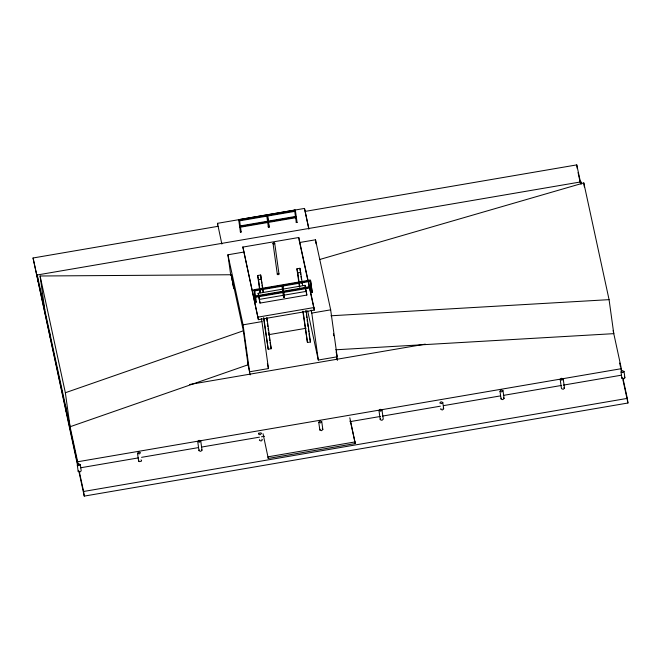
<?xml version="1.0" encoding="UTF-8"?>
<svg xmlns="http://www.w3.org/2000/svg" width="661" height="661" viewBox="0 0 661 661"><rect width="100%" height="100%" fill="white"/><g stroke="black" fill="none" stroke-linecap="round" stroke-linejoin="round"><path stroke-width="0.99" d="M77.287 465.005L78.593 463.774L80.312 464.485L81.196 470.847L79.89 472.078L78.172 471.367L77.287 465.005L79.014 465.716L80.312 464.485M78.172 471.367L78.469 470.599M137.513 453.272L138.81 452.041L140.529 452.752L139.231 453.991L137.513 453.272L138.587 461.023L139.174 461.634L141.314 461.271L141.603 460.502L141.016 459.891M138.587 461.023L138.876 460.263M197.73 441.54L199.027 440.309L200.754 441.027L202.018 450.166L200.721 451.397L198.994 450.678L197.73 441.54L199.448 442.259L200.754 441.027M198.994 450.678L199.292 449.918M259.699 439.573L259.409 440.333L261.128 441.052L262.434 439.821L261.839 439.21M318.742 422.247L320.048 421.016L321.767 421.726L322.841 429.476L321.543 430.708L319.825 429.989L318.742 422.247L320.469 422.957L321.767 421.726M319.825 429.989L320.114 429.229M378.968 410.514L380.265 409.283L381.984 409.994L383.256 419.132L381.951 420.363L380.232 419.652L378.968 410.514L380.686 411.225L381.984 409.994M380.232 419.652L380.529 418.884M442.787 402.425L441.482 403.656L439.763 402.946L441.061 401.714L442.787 402.425L443.663 408.787L442.366 410.018L440.647 409.308L440.937 408.539M499.98 391.213L501.286 389.982L503.004 390.692L504.079 398.443L502.781 399.674L501.055 398.963L499.98 391.213L501.707 391.923L503.004 390.692M501.055 398.963L501.352 398.203M560.206 379.48L561.503 378.249L563.222 378.968L564.494 388.098L563.189 389.337L561.47 388.618L560.206 379.48L561.924 380.199L563.222 378.968M621.001 371.912L622.298 370.681L624.017 371.399L624.901 377.762L623.604 378.993L621.885 378.274L621.001 371.912L622.72 372.63L624.017 371.399M621.885 378.274L622.175 377.514M243.347 330.789L248.065 364.789L70.083 426.742L65.356 392.741L243.347 330.789L231.218 274.745L40.09 275.992L44.808 310.001M319.8 259.467L583.795 182.899L609.07 299.648L613.788 333.656L335.664 349.793M239.051 219.609L294.93 210.041L295.062 210.619L295.153 211.313L239.274 220.881L239.051 219.609L239.175 220.187L295.062 210.619M217.717 224.947L217.494 223.327L304.49 208.43L308.844 228.566M238.728 220.063L239.596 220.427L238.728 220.063L240.439 232.118L241.199 231.986L239.489 219.939M295.368 210.372L294.616 210.495L296.326 222.55L297.078 222.418L295.368 210.372L295.475 210.859L294.715 210.983M77.701 465.914L33.05 257.988L218.014 226.318M305.415 211.355L576.756 164.895L580.895 184.014M239.935 225.971L295.814 216.403L296.037 217.676L240.158 227.244L240.034 226.665M269.134 227.202L268.275 226.847L269.134 227.202L267.531 215.643L266.78 215.767L268.383 227.334M38.107 281.338L37.223 274.976L580.928 181.882L581.366 183.882M242.884 247.082L298.764 237.514L313.934 307.555L314.289 310.1L258.401 319.668L242.884 247.082L258.401 319.668M230.739 275.207L227.905 254.791L243.802 252.064M299.598 242.513L315.504 239.794L330.665 309.835L337.184 356.8L318.305 360.03L307.687 311M260.029 292.674L257.65 275.521L260.665 275.009L263.375 292.212M299.433 286.965L296.913 268.796L299.937 268.283L302.639 285.486M257.65 275.521L258.534 279.611L261.549 279.091M296.913 268.796L297.797 272.886L300.821 272.365M254.212 289.65L310.1 280.09L310.224 280.669L310.323 281.363L254.435 290.931L254.212 289.65L254.345 290.237L310.224 280.669M253.898 290.113L254.758 290.468L253.898 290.113L255.609 302.168L256.361 302.036L254.65 289.989M310.53 280.421L309.778 280.545L311.488 292.6L312.24 292.468L310.53 280.421L312.24 292.468M309.885 281.032L310.637 280.9M258.195 293.344L305.01 285.329L306.316 291.361L306.836 295.062L260.013 303.077L258.195 293.344L260.013 303.077M255.096 296.012L310.976 286.444L311.199 287.725L255.32 297.293L255.196 296.706M259.5 299.375L306.316 291.361M284.304 297.252L283.445 296.896L284.304 297.252L282.701 285.684L281.941 285.816L283.544 297.384M312.141 291.98L311.381 292.112L311.488 292.6M258.054 317.123L313.934 307.555M243.066 324.84L261.946 321.601L268.465 368.565L249.585 371.796L243.066 324.84L227.905 254.791M311.133 310.067L311.785 313.074L330.665 309.835M268.87 334.648L306.126 328.269M263.532 317.908L268.192 349.239L271.217 348.719L266.87 317.437M302.796 311.182L307.464 342.514L310.48 341.993L306.142 310.711M189.517 384.504L425.296 344.133M37.223 274.976L77.659 461.766L621.373 368.681L621.745 371.408M80.576 467.781L138.504 457.866M141.553 457.338L198.465 447.596M201.514 447.076L259.442 437.161M261.475 436.805L264.524 436.285M349.892 421.668L380.381 416.455M382.413 416.1L440.342 406.185M443.391 405.664L500.303 395.922M503.352 395.394L561.28 385.479M563.312 385.132L621.241 375.217M355.04 441.928L268.044 456.817L268.267 458.437L355.263 443.548L349.809 417.769M79.237 471.351L83.6 491.478L627.306 398.385L627.95 403.012L84.244 496.105L78.791 470.946M330.946 315.784L609.07 299.648M624.315 377.15L624.901 377.762M563.899 387.486L564.494 388.098M503.484 397.831L504.079 398.443M443.077 408.176L443.663 408.787M322.254 428.865L322.841 429.476M201.423 449.546L202.018 450.166M613.135 330.632L621.373 368.681M619.654 363.029L620.522 367.037M620.952 369.036L621.423 371.218M622.951 378.257L627.306 398.385M578.053 172.538L580.234 182.61M622.935 379.868L627.95 403.012M336.094 351.792L337.184 356.8M336.515 356.378L337.391 360.402M308.852 229.177L304.49 208.43M336.523 356.99L336.961 359.006M350.247 420.396L355.263 443.548M297.078 222.418L296.219 222.063L296.326 222.55M299.119 240.059L308.001 281.082M308.439 283.082L309.298 287.089M309.736 289.088L314.289 310.1M305.746 290.039L306.836 295.062M309.596 337.911L310.48 341.993M271.217 348.719L270.052 342.613M261.293 318.602L261.946 321.601M241.199 231.986L240.34 231.631L240.439 232.118M256.361 302.036L255.501 301.68L255.609 302.168M267.383 363.558L268.465 368.565M217.494 223.327L221.856 244.066M247.635 362.79L250.18 374.903M263.028 433.674L268.267 458.437M40.09 275.992L65.356 392.741M33.05 257.988L77.717 464.303M583.795 182.899L584.349 186.906M580.928 181.882L581.184 183.7M576.756 164.895L577.276 168.596M333.441 333.788L333.722 335.788M315.504 239.794L316.065 243.876M311.199 287.725L311.108 287.031L255.229 296.599L255.32 297.293M310.1 280.09L310.191 280.785M310.976 286.444L311.075 287.138M311.785 313.074L318.305 360.03M296.037 217.676L295.938 216.982L240.059 226.549L240.158 227.244M294.93 210.041L295.029 210.735M295.814 216.403L295.913 217.097M298.764 237.514L299.003 239.208M305.01 285.329L305.399 288.105M299.937 268.283L300.78 274.34M301.052 276.356L301.474 279.38M301.755 281.404L302.036 283.42M305.82 310.662L306.101 312.686M306.374 314.702L306.795 317.726M307.076 319.75L307.357 321.767M307.638 323.783L308.059 326.807M308.34 328.831L308.761 331.855M309.034 333.871L309.455 336.903M297.797 272.886L299.764 287.014M303.118 311.232L307.464 342.514M282.726 286.163L284.197 296.764M274.703 243.19L278.975 273.96M273.043 243.479L277.314 274.241M267.565 216.114L269.035 226.723M260.665 275.009L261.789 283.082M262.07 285.098L262.491 288.122M262.772 290.146L263.045 292.162M266.689 318.395L267.11 321.428M267.391 323.444L267.812 326.468M268.093 328.492L268.366 330.508M268.647 332.524L269.068 335.548M269.349 337.573L269.771 340.597M258.534 279.611L260.351 292.724M263.855 317.958L268.192 349.239M233.887 288.741L232.515 281.33L233.217 286.387M231.218 274.745L232.052 280.751M83.6 491.478L84.244 496.105M77.659 461.766L78.039 464.493M65.53 405.73L66.414 412.092M49.352 331.012L50.236 337.374M278.463 273.571A0.843 0.545 -7.9 0 1 278.917 274.249A0.843 0.545 -7.9 0 1 277.827 274.637A0.843 0.545 -7.9 0 1 277.364 273.96M258.823 433.211L258.525 433.971L259.12 434.583L260.244 434.69L261.549 433.459L260.955 432.848L258.823 433.211M273.216 243.727A0.843 0.545 -7.9 0 0 274.654 243.479A0.843 0.545 -7.9 0 0 273.761 242.802A0.843 0.545 -7.9 0 0 273.216 243.727"/></g></svg>
